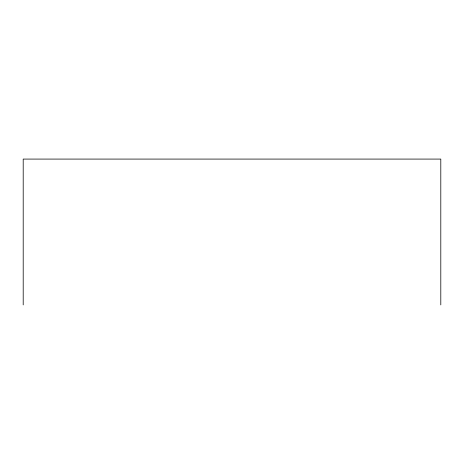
<?xml version="1.0" encoding="UTF-8"?>
<svg xmlns="http://www.w3.org/2000/svg" width="464" height="464" viewBox="0 0 464 464"><rect width="100%" height="100%" fill="white"/><g stroke="black" fill="none" stroke-linecap="round" stroke-linejoin="round"><path stroke-width="0.7" d="M440.8 304.918L440.8 159.082L23.2 159.082L23.2 304.918"/></g></svg>
